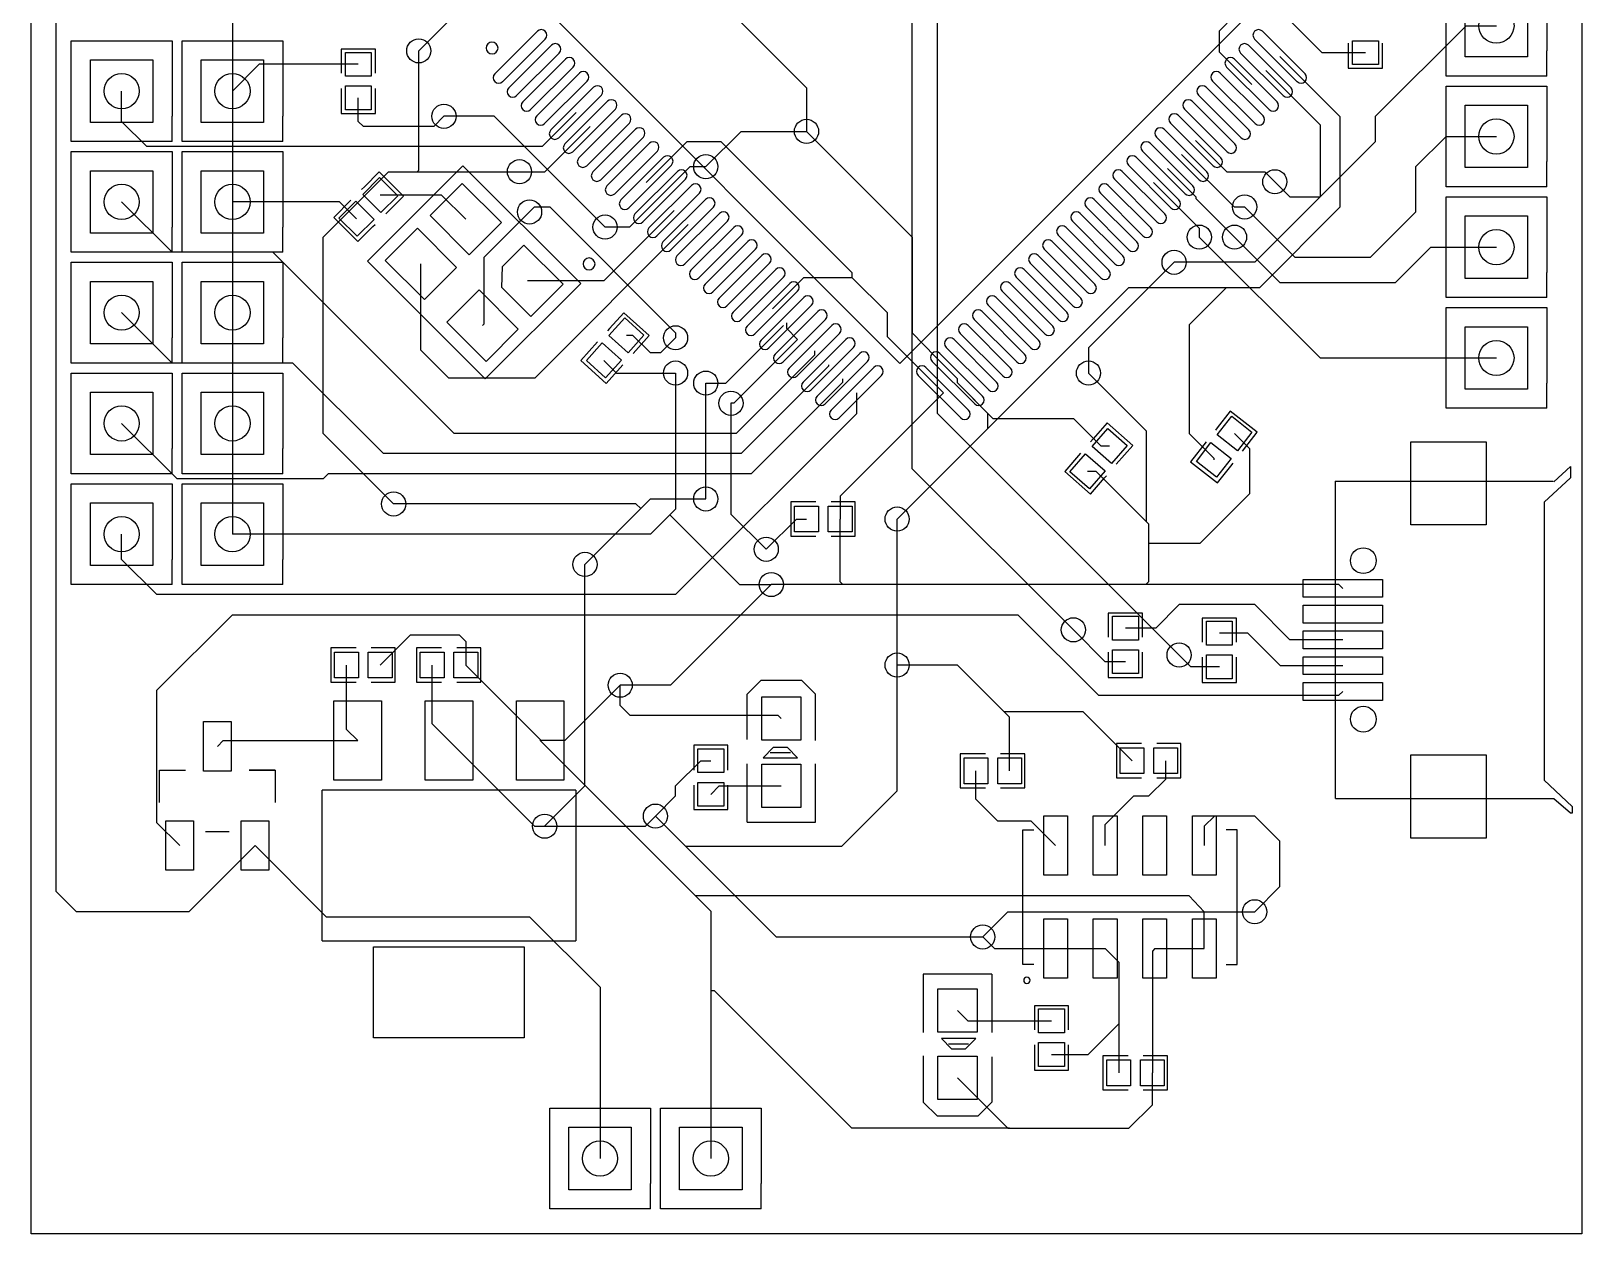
# Model space of a CAD drawing. Header units: millimetres. Extents: x 885 to 2425, y -2425 to -115.
# Drawn here: x 885 to 2425, y -2425 to -1230 of the extents above; entities that cross this region are included whole.
import ezdxf

# ---------------------------------------------------------------- set-up
doc = ezdxf.new("R2010")
doc.units = ezdxf.units.MM

msp = doc.modelspace()

# ---------------------------------------------------------------- linework, layer by layer
for points in [[(885, -2425), (885, -115), (2425, -115), (2425, -2425), (885, -2425)], [(1747.7, -864.4), (1399.8, -1212.4), (1747.7, -1560.4), (2095.7, -1212.4), (1747.7, -864.4)], [(2371, -1194), (2371, -1256), (2309, -1256), (2309, -1194)], [(1387.8, -1230.5), (1345.5, -1272.8)], [(2150, -1272.8), (2107.7, -1230.5)], [(1395.6, -1238.3), (1353.3, -1280.6)], [(1401.7, -1244.4), (1359.4, -1286.7)], [(2136.1, -1286.7), (2093.8, -1244.4)], [(2142.2, -1280.6), (2099.9, -1238.3)], [(2197.2, -1263.5), (2197.2, -1239.9), (2222.8, -1239.9), (2222.8, -1263.5)], [(1006, -1259), (1006, -1321), (944, -1321), (944, -1259)], [(1116, -1259), (1116, -1321), (1054, -1321), (1054, -1259)], [(1197.2, -1275.1), (1197.2, -1251.5), (1222.8, -1251.5), (1222.8, -1275.1)], [(1409.5, -1252.2), (1367.2, -1294.5)], [(1415.6, -1258.3), (1373.3, -1300.6)], [(2122.2, -1300.6), (2079.9, -1258.3)], [(2128.3, -1294.5), (2086, -1252.2)], [(1423.4, -1266.1), (1381.1, -1308.4)], [(1429.5, -1272.2), (1387.2, -1314.5)], [(2108.3, -1314.5), (2065.9, -1272.2)], [(2114.4, -1308.4), (2072.1, -1266.1)], [(1197.2, -1308.5), (1197.2, -1284.9), (1222.8, -1284.9), (1222.8, -1308.5)], [(1437.3, -1280), (1395, -1322.3)], [(1443.5, -1286.2), (1401.2, -1328.5)], [(2094.3, -1328.5), (2052, -1286.2)], [(2100.5, -1322.3), (2058.1, -1280)], [(1451.3, -1294), (1409, -1336.3)], [(1457.4, -1300.1), (1415.1, -1342.4)], [(1465.2, -1307.9), (1422.9, -1350.2)], [(2072.6, -1350.2), (2030.3, -1307.9)], [(2080.4, -1342.4), (2038.1, -1300.1)], [(2086.5, -1336.3), (2044.2, -1294)], [(2371, -1304), (2371, -1366), (2309, -1366), (2309, -1304)], [(1471.3, -1314), (1429, -1356.3)], [(1479.1, -1321.8), (1436.8, -1364.1)], [(2058.7, -1364.1), (2016.4, -1321.8)], [(2066.5, -1356.3), (2024.2, -1314)], [(1485.2, -1327.9), (1442.9, -1370.2)], [(1493, -1335.7), (1450.7, -1378)], [(2044.8, -1378), (2002.5, -1335.7)], [(2052.6, -1370.2), (2010.3, -1327.9)], [(1499.1, -1341.8), (1456.8, -1384.1)], [(1506.9, -1349.6), (1464.6, -1391.9)], [(2030.9, -1391.9), (1988.5, -1349.6)], [(2038.7, -1384.1), (1996.3, -1341.8)], [(1006, -1369), (1006, -1431), (944, -1431), (944, -1369)], [(1116, -1369), (1116, -1431), (1054, -1431), (1054, -1369)], [(1430.8, -1481.1), (1313.9, -1364.2), (1219.2, -1458.9), (1336.1, -1575.8), (1430.8, -1481.1)], [(1513.1, -1355.7), (1470.7, -1398.1)], [(1520.9, -1363.5), (1478.5, -1405.9)], [(1527, -1369.7), (1484.7, -1412)], [(2010.8, -1412), (1968.5, -1369.7)], [(2016.9, -1405.9), (1974.6, -1363.5)], [(2024.7, -1398.1), (1982.4, -1355.7)], [(1249.2, -1393.9), (1232.5, -1410.6), (1214.4, -1392.5), (1231.1, -1375.8)], [(1320.1, -1452.6), (1281.2, -1413.6), (1313.2, -1381.6), (1352.1, -1420.6)], [(1534.8, -1377.5), (1492.5, -1419.8)], [(1540.9, -1383.6), (1498.6, -1425.9)], [(1996.9, -1425.9), (1954.6, -1383.6)], [(2003, -1419.8), (1960.7, -1377.5)], [(1225.6, -1417.5), (1208.9, -1434.2), (1190.8, -1416.1), (1207.5, -1399.4)], [(1548.7, -1391.4), (1506.4, -1433.7)], [(1554.8, -1397.5), (1512.5, -1439.8)], [(1983, -1439.8), (1940.7, -1397.5)], [(1989.1, -1433.7), (1946.8, -1391.4)], [(1562.6, -1405.3), (1520.3, -1447.6)], [(1568.7, -1411.4), (1526.4, -1453.7)], [(1969.1, -1453.7), (1926.8, -1411.4)], [(1975.2, -1447.6), (1932.9, -1405.3)], [(2371, -1414), (2371, -1476), (2309, -1476), (2309, -1414)], [(1275.6, -1497.1), (1236.6, -1458.2), (1268.6, -1426.2), (1307.6, -1465.1)], [(1576.5, -1419.2), (1534.2, -1461.5)], [(1582.7, -1425.3), (1540.3, -1467.7)], [(1955.1, -1467.7), (1912.8, -1425.3)], [(1961.3, -1461.5), (1919, -1419.2)], [(1381.4, -1513.9), (1352.5, -1485), (1353, -1464.3), (1374.4, -1442.9), (1413.4, -1481.8)], [(1590.5, -1433.1), (1548.1, -1475.5)], [(1596.6, -1439.3), (1554.3, -1481.6)], [(1604.4, -1447.1), (1562.1, -1489.4)], [(1933.4, -1489.4), (1891.1, -1447.1)], [(1941.2, -1481.6), (1898.9, -1439.3)], [(1947.3, -1475.5), (1905, -1433.1)], [(1610.5, -1453.2), (1568.2, -1495.5)], [(1618.3, -1461), (1576, -1503.3)], [(1919.5, -1503.3), (1877.2, -1461)], [(1927.3, -1495.5), (1885, -1453.2)], [(1624.4, -1467.1), (1582.1, -1509.4)], [(1632.2, -1474.9), (1589.9, -1517.2)], [(1905.6, -1517.2), (1863.3, -1474.9)], [(1913.4, -1509.4), (1871.1, -1467.1)], [(1006, -1479), (1006, -1541), (944, -1541), (944, -1479)], [(1116, -1479), (1116, -1541), (1054, -1541), (1054, -1479)], [(1336.8, -1558.4), (1297.9, -1519.4), (1329.9, -1487.4), (1368.8, -1526.4)], [(1638.3, -1481), (1596, -1523.3)], [(1646.1, -1488.8), (1603.8, -1531.1)], [(1891.7, -1531.1), (1849.3, -1488.8)], [(1899.5, -1523.3), (1857.1, -1481)], [(1652.3, -1494.9), (1609.9, -1537.3)], [(1660.1, -1502.7), (1617.7, -1545.1)], [(1666.2, -1508.9), (1623.9, -1551.2)], [(1871.6, -1551.2), (1829.3, -1508.9)], [(1877.7, -1545.1), (1835.4, -1502.7)], [(1885.5, -1537.3), (1843.2, -1494.9)], [(1458.8, -1532.8), (1474.6, -1515.3), (1493.6, -1532.4), (1477.8, -1549.9)], [(1674, -1516.7), (1631.7, -1559)], [(1680.1, -1522.8), (1637.8, -1565.1)], [(1857.7, -1565.1), (1815.4, -1522.8)], [(1863.8, -1559), (1821.5, -1516.7)], [(2371, -1524), (2371, -1586), (2309, -1586), (2309, -1524)], [(1687.9, -1530.6), (1645.6, -1572.9)], [(1694, -1536.7), (1651.7, -1579)], [(1843.8, -1579), (1801.5, -1536.7)], [(1849.9, -1572.9), (1807.6, -1530.6)], [(1436.4, -1557.6), (1452.2, -1540.1), (1471.2, -1557.2), (1455.4, -1574.7)], [(1701.8, -1544.5), (1659.5, -1586.8)], [(1707.9, -1550.6), (1665.6, -1592.9)], [(1829.9, -1592.9), (1787.5, -1550.6)], [(1836, -1586.8), (1793.7, -1544.5)], [(1715.7, -1558.4), (1673.4, -1600.7)], [(1721.8, -1564.5), (1679.5, -1606.8)], [(1815.9, -1606.8), (1773.6, -1564.5)], [(1822.1, -1600.7), (1779.7, -1558.4)], [(1729.6, -1572.3), (1687.3, -1614.6)], [(1808.1, -1614.6), (1765.8, -1572.3)], [(1006, -1589), (1006, -1651), (944, -1651), (944, -1589)], [(1116, -1589), (1116, -1651), (1054, -1651), (1054, -1589)], [(2062.7, -1631.4), (2077.2, -1612.8), (2097.3, -1628.6), (2082.8, -1647.2)], [(1973.4, -1641.9), (1957.9, -1659.7), (1938.6, -1642.9), (1954.1, -1625.1)], [(2042.1, -1657.8), (2056.6, -1639.1), (2076.8, -1654.9), (2062.2, -1673.5)], [(2255.2, -1720.8), (2255.2, -1638.2), (2329.9, -1638.2), (2329.9, -1720.8)], [(1951.4, -1667.1), (1935.9, -1684.9), (1916.6, -1668.1), (1932.1, -1650.3)], [(1006, -1699), (1006, -1761), (944, -1761), (944, -1699)], [(1116, -1699), (1116, -1761), (1054, -1761), (1054, -1699)], [(1643.2, -1702.2), (1666.8, -1702.2), (1666.8, -1727.8), (1643.2, -1727.8)], [(1676.6, -1702.2), (1700.2, -1702.2), (1700.2, -1727.8), (1676.6, -1727.8)], [(2148.1, -1774.9), (2226.9, -1774.9), (2226.9, -1792.7), (2148.1, -1792.7)], [(2148.1, -1800.5), (2226.9, -1800.5), (2226.9, -1818.3), (2148.1, -1818.3)], [(1958.9, -1835.1), (1958.9, -1811.5), (1984.5, -1811.5), (1984.5, -1835.1)], [(2052.2, -1840.1), (2052.2, -1816.5), (2077.8, -1816.5), (2077.8, -1840.1)], [(2148.1, -1826.1), (2226.9, -1826.1), (2226.9, -1843.9), (2148.1, -1843.9)], [(1186.5, -1847.2), (1210.1, -1847.2), (1210.1, -1872.8), (1186.5, -1872.8)], [(1219.9, -1847.2), (1243.5, -1847.2), (1243.5, -1872.8), (1219.9, -1872.8)], [(1271.5, -1847.2), (1295.1, -1847.2), (1295.1, -1872.8), (1271.5, -1872.8)], [(1304.9, -1847.2), (1328.5, -1847.2), (1328.5, -1872.8), (1304.9, -1872.8)], [(1958.9, -1868.5), (1958.9, -1844.9), (1984.5, -1844.9), (1984.5, -1868.5)], [(2052.2, -1873.5), (2052.2, -1849.9), (2077.8, -1849.9), (2077.8, -1873.5)], [(2148.1, -1851.7), (2226.9, -1851.7), (2226.9, -1869.5), (2148.1, -1869.5)], [(2148.1, -1877.3), (2226.9, -1877.3), (2226.9, -1895.1), (2148.1, -1895.1)], [(1610.5, -1891.5), (1649.5, -1891.5), (1649.5, -1934.5), (1610.5, -1934.5)], [(1233.1, -1895.6), (1233.1, -1974.4), (1185.8, -1974.4), (1185.8, -1895.6)], [(1323.6, -1895.6), (1323.6, -1974.4), (1276.4, -1974.4), (1276.4, -1895.6)], [(1414.2, -1895.6), (1414.2, -1974.4), (1366.9, -1974.4), (1366.9, -1895.6)], [(1083.8, -1965.4), (1056.2, -1965.4), (1056.2, -1916.2), (1083.8, -1916.2)], [(1572.8, -1943.2), (1572.8, -1966.8), (1547.2, -1966.8), (1547.2, -1943.2)], [(1811.5, -1952.2), (1835.1, -1952.2), (1835.1, -1977.8), (1811.5, -1977.8)], [(1844.9, -1952.2), (1868.5, -1952.2), (1868.5, -1977.8), (1844.9, -1977.8)], [(1966.5, -1942.2), (1990.1, -1942.2), (1990.1, -1967.8), (1966.5, -1967.8)], [(1999.9, -1942.2), (2023.5, -1942.2), (2023.5, -1967.8), (1999.9, -1967.8)], [(2255.2, -2031.8), (2255.2, -1949.2), (2329.9, -1949.2), (2329.9, -2031.8)], [(1610.5, -1958.5), (1649.5, -1958.5), (1649.5, -2001.5), (1610.5, -2001.5)], [(1572.8, -1976.6), (1572.8, -2000.2), (1547.2, -2000.2), (1547.2, -1976.6)], [(1046.4, -2063.8), (1018.8, -2063.8), (1018.8, -2014.6), (1046.4, -2014.6)], [(1121.2, -2063.8), (1093.6, -2063.8), (1093.6, -2014.6), (1121.2, -2014.6)], [(1890.5, -2068.7), (1890.5, -2009.7), (1914.2, -2009.7), (1914.2, -2068.7)], [(1939.8, -2068.7), (1939.8, -2009.7), (1963.4, -2009.7), (1963.4, -2068.7)], [(1989, -2068.7), (1989, -2009.7), (2012.6, -2009.7), (2012.6, -2068.7)], [(2038.2, -2068.7), (2038.2, -2009.7), (2061.8, -2009.7), (2061.8, -2068.7)], [(1890.5, -2171.1), (1890.5, -2112), (1914.2, -2112), (1914.2, -2171.1)], [(1939.8, -2171.1), (1939.8, -2112), (1963.4, -2112), (1963.4, -2171.1)], [(1989, -2171.1), (1989, -2112), (2012.6, -2112), (2012.6, -2171.1)], [(2038.2, -2171.1), (2038.2, -2112), (2061.8, -2112), (2061.8, -2171.1)], [(1374.8, -2139.7), (1374.8, -2230.3), (1225.2, -2230.3), (1225.2, -2139.7)], [(1824.5, -2224.5), (1785.5, -2224.5), (1785.5, -2181.5), (1824.5, -2181.5)], [(1885.5, -2225.1), (1885.5, -2201.5), (1911.1, -2201.5), (1911.1, -2225.1)], [(1885.5, -2258.5), (1885.5, -2234.9), (1911.1, -2234.9), (1911.1, -2258.5)], [(1824.5, -2291.5), (1785.5, -2291.5), (1785.5, -2248.5), (1824.5, -2248.5)], [(1953.2, -2252.2), (1976.8, -2252.2), (1976.8, -2277.8), (1953.2, -2277.8)], [(1986.6, -2252.2), (2010.2, -2252.2), (2010.2, -2277.8), (1986.6, -2277.8)], [(1481, -2319), (1481, -2381), (1419, -2381), (1419, -2319)], [(1591, -2319), (1591, -2381), (1529, -2381), (1529, -2319)]]:
    msp.add_lwpolyline(points, close=True)
for points in [[(1107.4, -2039.2), (1041.6, -2105), (930, -2105), (910, -2085), (910, -510), (1005, -415), (1005, -265)], [(1270, -1250), (1310, -1210), (1445, -1210), (1750, -905), (1750, -875), (1789.8, -835.2), (1790.9, -835.2)], [(1920, -1825), (1760, -1665), (1760, -975)], [(2025, -1850), (1785, -1610), (1785, -1485), (1785, -1015)], [(1510.9, -1142.5), (1655, -1286.7), (1655, -1330)], [(1270, -1250), (1350.8, -1169.2), (1370.5, -1169.2)], [(1085, -1180), (1085, -1290)], [(2390, -1275), (2290, -1275), (2290, -1175), (2390, -1175), (2390, -1250)], [(2097.1, -1283.4), (2065, -1251.3), (2065, -1230), (2080, -1215), (2130, -1215), (2166.7, -1251.7), (2210, -1251.7)], [(2120, -1380), (2135, -1395), (2165, -1395), (2220, -1340), (2220, -1315), (2310, -1225), (2340, -1225)], [(1025, -1340), (925, -1340), (925, -1240), (1025, -1240), (1025, -1315)], [(1135, -1340), (1035, -1340), (1035, -1240), (1135, -1240), (1135, -1315)], [(2193, -1242.3), (2193, -1267.3), (2227, -1267.3), (2227, -1246.3), (2227, -1242.3)], [(1227, -1272.3), (1227, -1248.3), (1193, -1248.3), (1193, -1269.3), (1193, -1272.3)], [(1268.4, -1370), (1270, -1368.4), (1270, -1250)], [(1835, -1625), (1975, -1485), (2105, -1485), (2185, -1405), (2185, -1315.5), (2125, -1255.5)], [(2390, -1275), (2390, -1250)], [(1210, -1263.3), (1111.7, -1263.3), (1085, -1290)], [(2111, -1269.4), (2165, -1323.4), (2165, -1395), (2100, -1460), (2020, -1460)], [(1426.2, -1311.2), (1392.4, -1345), (1000, -1345), (975, -1320), (975, -1290)], [(1085, -1290), (1085, -1400)], [(1193, -1287.3), (1193, -1312.3), (1227, -1312.3), (1227, -1291.3), (1227, -1287.3)], [(2390, -1385), (2290, -1385), (2290, -1285), (2390, -1285), (2390, -1360)], [(1295, -1315), (1285, -1325), (1215, -1325), (1210, -1320), (1210, -1296.7)], [(1025, -1340), (1025, -1315)], [(1135, -1340), (1135, -1315)], [(1455, -1425), (1345, -1315), (1295, -1315)], [(1370, -1370), (1395.2, -1370), (1440.1, -1325.1)], [(1555, -1365), (1590, -1330), (1655, -1330)], [(1655, -1330), (1760, -1435), (1760, -1530), (1782.6, -1553.4), (1804.8, -1575.7)], [(2041.4, -1339), (2072.4, -1370), (2110, -1370), (2120, -1380)], [(2090, -1405), (2140, -1455), (2215, -1455), (2260, -1410), (2260, -1365), (2290, -1335), (2340, -1335)], [(1025, -1450), (925, -1450), (925, -1350), (1025, -1350), (1025, -1425)], [(1135, -1450), (1035, -1450), (1035, -1350), (1135, -1350), (1135, -1425)], [(1495.8, -1380.8), (1536.6, -1340), (1570, -1340), (1700, -1470), (1700, -1475)], [(2027.5, -1353), (2079.6, -1405), (2090, -1405)], [(1245, -1700), (1175, -1630), (1175, -1435), (1240, -1370), (1370, -1370)], [(1237.2, -1411.9), (1254.9, -1394.2), (1230.8, -1370.1), (1216, -1385), (1213.1, -1387.8)], [(1509.7, -1394.7), (1539.4, -1365), (1555, -1365)], [(2013.6, -1366.9), (2041.7, -1395), (2041.7, -1396.7), (2080, -1435)], [(2390, -1385), (2390, -1360)], [(1999.7, -1380.8), (2045, -1426.1), (2045, -1435)], [(1662.8, -1547.8), (1662.8, -1552.2), (1585, -1630), (1305, -1630), (1125, -1450), (1025, -1450), (975, -1400)], [(1085, -1400), (1085, -1510)], [(1208.2, -1416.8), (1191.4, -1400), (1085, -1400)], [(1202.5, -1398.4), (1185.6, -1415.4), (1209.6, -1439.4), (1224.5, -1424.6), (1226.6, -1422.5)], [(1316.6, -1417.1), (1292.7, -1393.2), (1231.8, -1393.2)], [(1509.7, -1394.7), (1479.4, -1425), (1455, -1425)], [(2390, -1495), (2290, -1495), (2290, -1395), (2390, -1395), (2390, -1470)], [(1333.4, -1522.9), (1335, -1521.2), (1335, -1455), (1380, -1410)], [(1523.6, -1408.6), (1453.9, -1478.4), (1377.9, -1478.4)], [(1380, -1410), (1385, -1405), (1400, -1405), (1525, -1530), (1525, -1535)], [(1025, -1450), (1025, -1425)], [(1135, -1450), (1135, -1425)], [(1537.6, -1422.6), (1385.1, -1575), (1300, -1575), (1272.1, -1547.1), (1272.1, -1461.6)], [(2045, -1435), (2165, -1555), (2340, -1555)], [(2080, -1435), (2125, -1480), (2240, -1480), (2275, -1445), (2340, -1445)], [(1025, -1560), (925, -1560), (925, -1460), (1025, -1460), (1025, -1535)], [(1135, -1560), (1035, -1560), (1035, -1460), (1135, -1460), (1135, -1535)], [(2020, -1460), (1935, -1545), (1935, -1570)], [(1621.1, -1506.1), (1652.2, -1475), (1700, -1475), (1735, -1510), (1735, -1533.7), (1790.9, -1589.6)], [(2390, -1495), (2390, -1470)], [(2072.1, -1485), (2035, -1522.1), (2035, -1630), (2059.4, -1654.4), (2059.4, -1656.3)], [(2390, -1605), (2290, -1605), (2290, -1505), (2390, -1505), (2390, -1580)], [(1676.7, -1561.8), (1676.7, -1563.2), (1590, -1650), (1235, -1650), (1145, -1560), (1025, -1560), (975, -1510)], [(1085, -1510), (1085, -1620)], [(1482.8, -1550.7), (1498.8, -1532.8), (1473.6, -1510.1), (1459.5, -1525.7), (1457.5, -1527.9)], [(1555, -1580), (1575, -1580), (1632.3, -1522.6)], [(1635, -1520), (1635, -1525.4), (1646.2, -1536.5)], [(1025, -1560), (1025, -1535)], [(1135, -1560), (1135, -1535)], [(1447.5, -1539.1), (1430.8, -1557.6), (1456, -1580.4), (1470.1, -1564.8), (1472.7, -1561.8)], [(1525, -1535), (1510, -1550), (1500, -1550), (1482.6, -1532.6), (1476.2, -1532.6)], [(1646.2, -1536.5), (1582.7, -1600), (1580, -1600)], [(1025, -1670), (925, -1670), (925, -1570), (1025, -1570), (1025, -1645)], [(1135, -1670), (1035, -1670), (1035, -1570), (1135, -1570), (1135, -1645)], [(1525, -1570), (1525, -1705), (1500, -1730), (1085, -1730)], [(1453.8, -1557.4), (1466.4, -1570), (1525, -1570)], [(1935, -1570), (1992.3, -1627.3), (1992.3, -1717.3)], [(1690.7, -1575.7), (1690.7, -1579.3), (1600, -1670), (1180, -1670), (1175, -1675), (1030, -1675), (975, -1620)], [(1555, -1695), (1555, -1580)], [(1745, -1715), (1835, -1625), (1835, -1610), (1804.8, -1579.8), (1804.8, -1575.7)], [(1804.8, -1579.8), (1840, -1615), (1920, -1615), (1947.4, -1642.4), (1956, -1642.4)], [(2390, -1605), (2390, -1580)], [(1704.6, -1589.6), (1704.6, -1610.4), (1525, -1790), (1010, -1790), (975, -1755), (975, -1730)], [(1580, -1600), (1580, -1710), (1615, -1745)], [(1790.9, -1589.6), (1688.4, -1692.1), (1688.4, -1715)], [(2087.9, -1647.6), (2102.6, -1628.6), (2075.8, -1607.7), (2062.9, -1624.3), (2061.1, -1626.6)], [(1085, -1620), (1085, -1730)], [(1962.6, -1660.6), (1979, -1641.8), (1953.4, -1619.5), (1939.6, -1635.3), (1937, -1638.3)], [(2080, -1630), (2095, -1645), (2095, -1690), (2045.6, -1739.4), (1995, -1739.4)], [(1025, -1670), (1025, -1645)], [(1135, -1670), (1135, -1645)], [(2051.8, -1638.4), (2036.4, -1658.1), (2063.2, -1679.1), (2076.2, -1662.5), (2078.6, -1659.4)], [(1927.1, -1649.7), (1911.4, -1667.8), (1937, -1690.1), (1950.8, -1674.2), (1952.8, -1672)], [(2396.9, -1677.9), (2413.5, -1662.7), (2413.5, -1674.2), (2387.4, -1698.2), (2387.4, -1974.4), (2415.4, -2000.5), (2415.4, -2007), (2413.5, -2007), (2396.9, -1992.9)], [(1992, -1780), (1995, -1777), (1995, -1720), (1942.6, -1667.6), (1934, -1667.6)], [(2179.9, -1677.5), (2396.5, -1677.5)], [(2179.9, -1677.5), (2179.9, -1992.5)], [(1025, -1780), (925, -1780), (925, -1680), (1025, -1680), (1025, -1755)], [(1135, -1780), (1035, -1780), (1035, -1680), (1135, -1680), (1135, -1755)], [(1490.4, -1704.6), (1485.7, -1700), (1245, -1700)], [(1435, -1760), (1500, -1695), (1555, -1695)], [(1664.4, -1698), (1639.4, -1698), (1639.4, -1732), (1660.4, -1732), (1664.4, -1732)], [(1679.4, -1732), (1703.4, -1732), (1703.4, -1698), (1682.4, -1698), (1679.4, -1698)], [(1519.3, -1710.7), (1588.6, -1780), (1620, -1780)], [(1615, -1745), (1645, -1715), (1655, -1715)], [(1691, -1780), (1688.4, -1777.4), (1688.4, -1715)], [(1745, -1860), (1745, -1715)], [(1025, -1780), (1025, -1755)], [(1135, -1780), (1135, -1755)], [(1395, -2020), (1435, -1980), (1435, -1860), (1435, -1760)], [(1620, -1780), (1520, -1880), (1470, -1880)], [(2187.5, -1783.8), (2183.7, -1780), (1671.2, -1780), (1620, -1780)], [(2187.4, -1835), (2135, -1835), (2100, -1800), (2025, -1800), (2001.7, -1823.3), (1971.7, -1823.3)], [(1032.6, -2039.2), (1010, -2016.6), (1010, -1885), (1085, -1810), (1865, -1810), (1945, -1890), (2183.7, -1890), (2187.5, -1886.2)], [(1988.7, -1832.3), (1988.7, -1808.3), (1954.7, -1808.3), (1954.7, -1829.3), (1954.7, -1832.3)], [(2082, -1837.3), (2082, -1813.3), (2048, -1813.3), (2048, -1834.3), (2048, -1837.3)], [(1231.7, -1860), (1261.7, -1830), (1310, -1830), (1316.7, -1836.7), (1316.7, -1860)], [(1971.7, -1856.7), (1951.7, -1856.7), (1920, -1825)], [(2187.5, -1860.6), (2125.6, -1860.6), (2093.3, -1828.3), (2065, -1828.3)], [(1207.7, -1843), (1182.7, -1843), (1182.7, -1877), (1203.7, -1877), (1207.7, -1877)], [(1222.7, -1877), (1246.7, -1877), (1246.7, -1843), (1225.7, -1843), (1222.7, -1843)], [(1292.7, -1843), (1267.7, -1843), (1267.7, -1877), (1288.7, -1877), (1292.7, -1877)], [(1307.7, -1877), (1331.7, -1877), (1331.7, -1843), (1310.7, -1843), (1307.7, -1843)], [(1954.7, -1847.3), (1954.7, -1872.3), (1988.7, -1872.3), (1988.7, -1851.3), (1988.7, -1847.3)], [(1209.4, -1935), (1198.3, -1923.9), (1198.3, -1860)], [(1300, -1935), (1283.3, -1918.3), (1283.3, -1860)], [(1316.7, -1860), (1390.6, -1933.9), (1390.6, -1935)], [(1505, -2010), (1535, -2040), (1690, -2040), (1745, -1985), (1745, -1860)], [(1856.7, -1965), (1856.7, -1911.7), (1805, -1860), (1745, -1860)], [(2065, -1861.7), (2036.7, -1861.7), (2025, -1850)], [(2048, -1852.3), (2048, -1877.3), (2082, -1877.3), (2082, -1856.3), (2082, -1852.3)], [(1596, -1889), (1610, -1875), (1650, -1875), (1664, -1889)], [(1470, -1880), (1415, -1935), (1390.6, -1935)], [(1630, -1913), (1627, -1910), (1480, -1910), (1470, -1900), (1470, -1880)], [(1596, -1934), (1596, -1889)], [(1664, -1935), (1664, -1889)], [(1978.3, -1955), (1929.6, -1906.3), (1851.3, -1906.3)], [(1070, -1940.8), (1075.8, -1935), (1209.4, -1935)], [(1300, -1935), (1385, -2020), (1395, -2020)], [(1390.6, -1935), (1560, -2104.5), (1560, -2350)], [(1577, -1964.4), (1577, -1939.4), (1543, -1939.4), (1543, -1960.4), (1543, -1964.4)], [(1987.7, -1938), (1962.7, -1938), (1962.7, -1972), (1983.7, -1972), (1987.7, -1972)], [(2002.7, -1972), (2026.7, -1972), (2026.7, -1938), (2005.7, -1938), (2002.7, -1938)], [(1505, -2010), (1525, -1990), (1525, -1980), (1550, -1955), (1560, -1955)], [(1615, -1952), (1646, -1952), (1636, -1942), (1622, -1942), (1612, -1952), (1621, -1952)], [(1639, -1947), (1619, -1947)], [(1832.7, -1948), (1807.7, -1948), (1807.7, -1982), (1828.7, -1982), (1832.7, -1982)], [(1847.7, -1982), (1871.7, -1982), (1871.7, -1948), (1850.7, -1948), (1847.7, -1948)], [(1951.6, -2039.2), (1951.6, -2018.4), (1980, -1990), (1995, -1990), (2011.7, -1973.3), (2011.7, -1955)], [(1012.5, -1996.5), (1012.5, -1964.4), (1038.5, -1964.4)], [(1101.5, -1964.4), (1127.5, -1964.4), (1101.5, -1964.4), (1127.5, -1964.4), (1127.5, -1996.5)], [(1596, -2016), (1596, -1958)], [(1664, -2016), (1664, -1958)], [(1902.4, -2039.2), (1878.1, -2015), (1845, -2015), (1823.3, -1993.3), (1823.3, -1965)], [(1426, -1984.2), (1174, -1984.2)], [(1174, -2133.8), (1174, -1984.2)], [(1426, -1984.2), (1426, -2133.8)], [(1543, -1979.4), (1543, -2003.4), (1577, -2003.4), (1577, -1982.4), (1577, -1979.4)], [(1560, -1988.4), (1568.4, -1980), (1630, -1980)], [(2180.3, -1992.5), (2396.9, -1992.5)], [(1395, -2020), (1495, -2020), (1505, -2010)], [(1505, -2010), (1625, -2130), (1830, -2130)], [(1596, -2016), (1664, -2016)], [(2100, -2105), (2125, -2080), (2125, -2035), (2100, -2010), (2060, -2010), (2050, -2020), (2050, -2039.2)], [(1058.2, -2025.4), (1081.8, -2025.4)], [(1880.7, -2157.3), (1869.9, -2157.3), (1869.9, -2023.5), (1880.7, -2023.5)], [(2071.7, -2157.3), (2082.5, -2157.3), (2082.5, -2023.5), (2071.7, -2023.5)], [(1107.4, -2039.2), (1178.2, -2110), (1380, -2110), (1450, -2180), (1450, -2350)], [(2050, -2141.6), (2050, -2105), (2035, -2089.3), (1544.8, -2089.3)], [(1830, -2130), (1855, -2105), (2100, -2105)], [(1174, -2133.8), (1426, -2133.8)], [(1830, -2130), (1841.6, -2141.6), (1902.4, -2141.6)], [(1902.4, -2141.6), (1951.6, -2141.6)], [(1951.6, -2141.6), (1965, -2155), (1965, -2265)], [(2000.8, -2141.6), (1998.4, -2144), (1998.4, -2265)], [(2000.8, -2141.6), (2050, -2141.6)], [(1771, -2167), (1771, -2225)], [(1839, -2167), (1771, -2167)], [(1839, -2167), (1839, -2225)], [(1856.5, -2320), (1700, -2320), (1563.5, -2183.5), (1560, -2183.5)], [(1915.3, -2222.3), (1915.3, -2198.3), (1881.3, -2198.3), (1881.3, -2219.3), (1881.3, -2222.3)], [(1805, -2203), (1815.3, -2213.3), (1898.3, -2213.3)], [(1898.3, -2246.7), (1934.6, -2246.7), (1965, -2216.3)], [(1820, -2231), (1789, -2231), (1799, -2241), (1813, -2241), (1823, -2231), (1814, -2231)], [(1771, -2248), (1771, -2294)], [(1796, -2236), (1816, -2236)], [(1881.3, -2237.3), (1881.3, -2262.3), (1915.3, -2262.3), (1915.3, -2241.3), (1915.3, -2237.3)], [(1974.4, -2248), (1949.4, -2248), (1949.4, -2282), (1970.4, -2282), (1974.4, -2282)], [(1989.4, -2282), (2013.4, -2282), (2013.4, -2248), (1992.4, -2248), (1989.4, -2248)], [(1839, -2249), (1839, -2294)], [(1805, -2270), (1855, -2320), (1975, -2320), (1998.4, -2296.6), (1998.4, -2265)], [(1839, -2294), (1825, -2308), (1785, -2308), (1771, -2294)], [(1500, -2400), (1400, -2400), (1400, -2300), (1500, -2300), (1500, -2375)], [(1610, -2400), (1510, -2400), (1510, -2300), (1610, -2300), (1610, -2375)], [(1500, -2400), (1500, -2375)], [(1610, -2400), (1610, -2375)]]:
    msp.add_lwpolyline(points)
for centre, radius in [((2340, -1225), 17.5), ((1270, -1250), 12), ((975, -1290), 17.5), ((1085, -1290), 17.5), ((1295, -1315), 12), ((1655, -1330), 12), ((2340, -1335), 17.5), ((1555, -1365), 12), ((1370, -1370), 12), ((2120, -1380), 12), ((975, -1400), 17.5), ((1085, -1400), 17.5), ((1380, -1410), 12), ((2090, -1405), 12), ((1455, -1425), 12), ((2045, -1435), 12), ((2080, -1435), 12), ((2340, -1445), 17.5), ((2020, -1460), 12), ((975, -1510), 17.5), ((1085, -1510), 17.5), ((1525, -1535), 12), ((2340, -1555), 17.5), ((1525, -1570), 12), ((1555, -1580), 12), ((1935, -1570), 12), ((1580, -1600), 12), ((975, -1620), 17.5), ((1085, -1620), 17.5), ((1245, -1700), 12), ((1555, -1695), 12), ((1745, -1715), 12), ((975, -1730), 17.5), ((1085, -1730), 17.5), ((1615, -1745), 12), ((1435, -1760), 12), ((2207.9, -1756.3), 12.8), ((1620, -1780), 12), ((1920, -1825), 12), ((1745, -1860), 12), ((2025, -1850), 12), ((1470, -1880), 12), ((2207.9, -1913.7), 12.8), ((1505, -2010), 12), ((1395, -2020), 12), ((2100, -2105), 12), ((1830, -2130), 12), ((1450, -2350), 17.5), ((1560, -2350), 17.5)]:
    msp.add_circle(centre, radius)
for centre, radius, start, end in [((1391.7, -1234.4), 5.51, 315, 135), ((2103.8, -1234.4), 5.51, 45, 225), ((1342.8, -1247.2), 5.91, 45.89, 44.9227), ((1405.6, -1248.3), 5.51, 315, 135), ((2089.9, -1248.3), 5.51, 45, 225), ((1419.5, -1262.2), 5.51, 315, 135), ((2076, -1262.2), 5.51, 45, 225), ((1349.4, -1276.7), 5.51, 135, 315), ((1433.4, -1276.1), 5.51, 315, 135), ((2062, -1276.1), 5.51, 45, 225), ((2146.1, -1276.7), 5.51, 225, 45), ((1363.3, -1290.6), 5.51, 135, 315), ((1447.4, -1290.1), 5.51, 315, 135), ((2048.1, -1290.1), 5.51, 45, 225), ((2132.2, -1290.6), 5.51, 225, 45), ((1377.2, -1304.5), 5.51, 135, 315), ((1461.3, -1304), 5.51, 315, 135), ((2034.2, -1304), 5.51, 45, 225), ((2118.3, -1304.5), 5.51, 225, 45), ((1391.1, -1318.4), 5.51, 135, 315), ((1475.2, -1317.9), 5.51, 315, 135), ((2020.3, -1317.9), 5.51, 45, 225), ((2104.4, -1318.4), 5.51, 225, 45), ((1405.1, -1332.4), 5.51, 135, 315), ((1489.1, -1331.8), 5.51, 315, 135), ((2006.4, -1331.8), 5.51, 45, 225), ((2090.4, -1332.4), 5.51, 225, 45), ((1419, -1346.3), 5.51, 135, 315), ((1503, -1345.7), 5.51, 315, 135), ((1517, -1359.6), 5.51, 315, 135), ((1978.5, -1359.6), 5.51, 45, 225), ((1992.4, -1345.7), 5.51, 45, 225), ((2076.5, -1346.3), 5.51, 225, 45), ((1432.9, -1360.2), 5.51, 135, 315), ((1446.8, -1374.1), 5.51, 135, 315), ((1530.9, -1373.6), 5.51, 315, 135), ((1964.6, -1373.6), 5.51, 45, 225), ((2048.7, -1374.1), 5.51, 225, 45), ((2062.6, -1360.2), 5.51, 225, 45), ((1460.7, -1388), 5.51, 135, 315), ((1544.8, -1387.5), 5.51, 315, 135), ((1950.7, -1387.5), 5.51, 45, 225), ((2034.8, -1388), 5.51, 225, 45), ((1474.6, -1402), 5.51, 135, 315), ((1558.7, -1401.4), 5.51, 315, 135), ((1936.8, -1401.4), 5.51, 45, 225), ((2020.8, -1402), 5.51, 225, 45), ((1488.6, -1415.9), 5.51, 135, 315), ((1572.6, -1415.3), 5.51, 315, 135), ((1922.9, -1415.3), 5.51, 45, 225), ((2006.9, -1415.9), 5.51, 225, 45), ((1502.5, -1429.8), 5.51, 135, 315), ((1586.6, -1429.2), 5.51, 315, 135), ((1908.9, -1429.2), 5.51, 45, 225), ((1993, -1429.8), 5.51, 225, 45), ((1516.4, -1443.7), 5.51, 135, 315), ((1600.5, -1443.2), 5.51, 315, 135), ((1895, -1443.2), 5.51, 45, 225), ((1979.1, -1443.7), 5.51, 225, 45), ((1439.1, -1461.6), 5.91, 225.4871, 224.5129), ((1530.3, -1457.6), 5.51, 135, 315), ((1614.4, -1457.1), 5.51, 315, 135), ((1881.1, -1457.1), 5.51, 45, 225), ((1965.2, -1457.6), 5.51, 225, 45), ((1544.2, -1471.6), 5.51, 135, 315), ((1628.3, -1471), 5.51, 315, 135), ((1867.2, -1471), 5.51, 45, 225), ((1951.2, -1471.6), 5.51, 225, 45), ((1558.2, -1485.5), 5.51, 135, 315), ((1642.2, -1484.9), 5.51, 315, 135), ((1656.2, -1498.8), 5.51, 315, 135), ((1839.3, -1498.8), 5.51, 45, 225), ((1853.2, -1484.9), 5.51, 45, 225), ((1937.3, -1485.5), 5.51, 225, 45), ((1572.1, -1499.4), 5.51, 135, 315), ((1670.1, -1512.8), 5.51, 315, 135), ((1825.4, -1512.8), 5.51, 45, 225), ((1923.4, -1499.4), 5.51, 225, 45), ((1586, -1513.3), 5.51, 135, 315), ((1599.9, -1527.2), 5.51, 135, 315), ((1684, -1526.7), 5.51, 315, 135), ((1811.5, -1526.7), 5.51, 45, 225), ((1895.6, -1527.2), 5.51, 225, 45), ((1909.5, -1513.3), 5.51, 225, 45), ((1613.8, -1541.2), 5.51, 135, 315), ((1697.9, -1540.6), 5.51, 315, 135), ((1797.6, -1540.6), 5.51, 45, 225), ((1881.6, -1541.2), 5.51, 225, 45), ((1627.8, -1555.1), 5.51, 135, 315), ((1711.8, -1554.5), 5.51, 315, 135), ((1783.6, -1554.5), 5.51, 45, 225), ((1867.7, -1555.1), 5.51, 225, 45), ((1641.7, -1569), 5.51, 135, 315), ((1725.7, -1568.4), 5.51, 315, 135), ((1769.7, -1568.4), 5.51, 45, 225), ((1853.8, -1569), 5.51, 225, 45), ((1655.6, -1582.9), 5.51, 135, 315), ((1839.9, -1582.9), 5.51, 225, 45), ((1669.5, -1596.8), 5.51, 135, 315), ((1826, -1596.8), 5.51, 225, 45), ((1683.4, -1610.7), 5.51, 135, 315), ((1812, -1610.7), 5.51, 225, 45), ((1873.8, -2173), 3.15, 90.9095, 89.0905)]:
    msp.add_arc(centre, radius, start, end)

doc.saveas('drawing.dxf')
